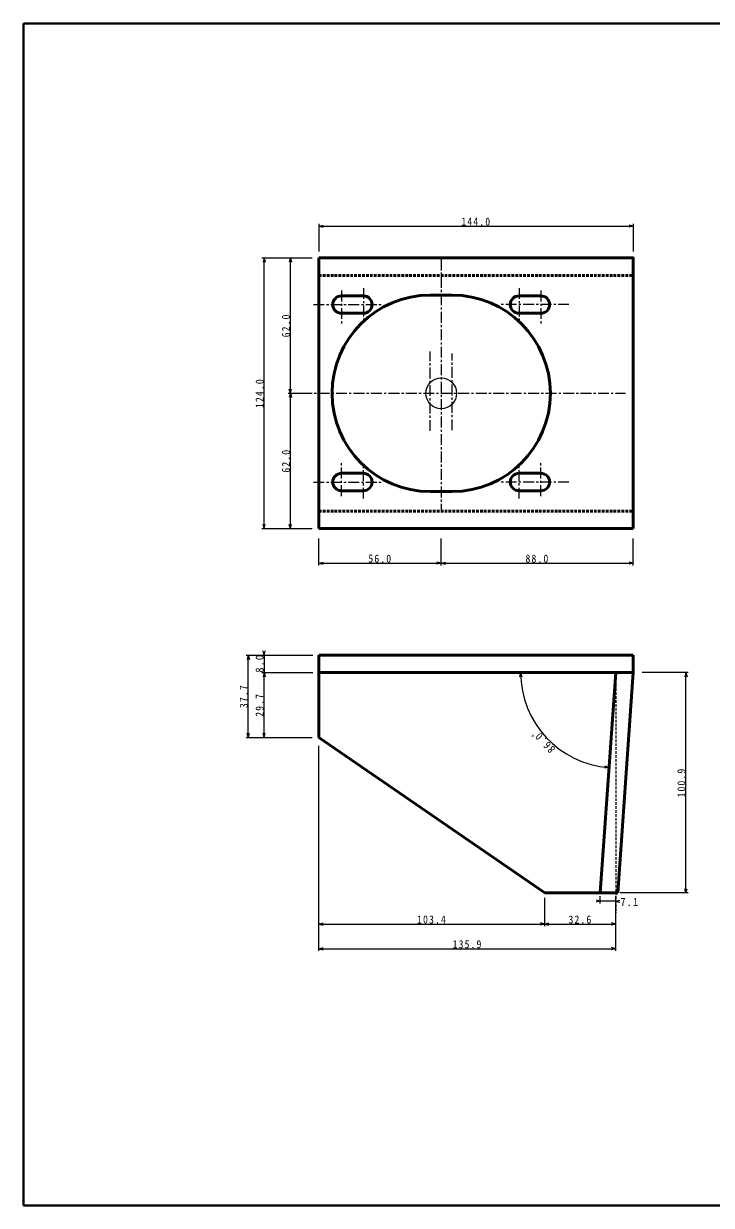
# Model space of a CAD drawing. Units: millimetres on the paper. Extents: x -1451 to 1005, y -1119 to 227.
# Drawn here: x 216 to 531, y -320 to 221 of the extents above; entities that cross this region are included whole.
import ezdxf

# ---------------------------------------------------------------- set-up
doc = ezdxf.new("R2010")
doc.units = ezdxf.units.MM
doc.linetypes.add('CHAIN1', pattern=[8, 5, -1, 1, -1])
doc.linetypes.add('DASHED1', pattern=[1.8, 1.2, -0.6])
for name, color, linetype, lineweight in [('0-1_外形1', 3, 'Continuous', 25), ('0-6_太線外形', 5, 'Continuous', 40), ('0-8_陰線', 4, 'DASHED1', 9), ('0-9_中心線', 3, 'Continuous', 25), ('0-A_寸法文字', 1, 'Continuous', 9)]:
    doc.layers.add(name, color=color, linetype=linetype, lineweight=lineweight)
doc.styles.add('ＭＳ ゴシック', font='')
doc.styles.get('ＭＳ ゴシック').set_extended_font_data('MS Gothic')

msp = doc.modelspace()

# ---------------------------------------------------------------- linework, layer by layer
at = {"layer": '0-1_外形1'}
msp.add_circle((407.442, 51.872), 7.053, dxfattribs=at)
at = {"layer": '0-6_太線外形', "color": 2, "lineweight": 50}
for p, q in [((351.442, -10.128), (351.442, 113.872)), ((361.783, 96.531), (371.783, 96.531)), ((402.442, 96.872), (412.442, 96.872)), ((453.101, 96.531), (443.101, 96.531)), ((361.783, 88.531), (371.783, 88.531)), ((453.101, 88.531), (443.101, 88.531)), ((361.783, 15.214), (371.783, 15.214)), ((453.101, 15.214), (443.101, 15.214)), ((361.783, 7.214), (371.783, 7.214)), ((402.442, 6.872), (412.442, 6.872)), ((453.101, 7.214), (443.101, 7.214)), ((351.442, -10.128), (495.41, -10.128)), ((351.442, -68.099), (495.41, -68.099)), ((351.442, -76.099), (351.442, -68.099)), ((495.41, -76.099), (495.41, -68.099)), ((351.442, -76.099), (495.41, -76.099)), ((351.442, -76.099), (351.442, -105.833)), ((487.391, -76.099), (480.333, -177.025)), ((495.41, -76.099), (488.353, -177.025)), ((351.442, -105.833), (454.839, -177.025)), ((488.353, -177.025), (454.839, -177.025))]:
    msp.add_line(p, q, dxfattribs=at)
at = {"layer": '0-6_太線外形', "color": 2, "linetype": 'DASHED1', "lineweight": 50}
for p, q in [((351.442, 105.872), (495.41, 105.872)), ((351.442, -2.128), (495.41, -2.128))]:
    msp.add_line(p, q, dxfattribs=at)
at = {"layer": '0-6_太線外形', "color": 2, "lineweight": 50}
msp.add_lwpolyline([(351.442, 113.872), (495.41, 113.872), (495.41, -10.128)], dxfattribs=at)
for centre, radius, start, end in [((402.442, 51.872), 45, 90, 270), ((361.783, 92.531), 4, 90, 270), ((371.783, 92.531), 4, 270, 90), ((412.442, 51.872), 45, 270, 90), ((443.101, 92.531), 4, 90, 270), ((453.101, 92.531), 4, 270, 90), ((361.783, 11.214), 4, 90, 270), ((371.783, 11.214), 4, 270, 90), ((443.101, 11.214), 4, 90, 270), ((453.101, 11.214), 4, 270, 90)]:
    msp.add_arc(centre, radius, start, end, dxfattribs=at)
at = {"layer": '0-8_陰線'}
msp.add_line((487.391, -76.099), (487.391, -186.197), dxfattribs=at)
at = {"layer": '0-9_中心線', "color": 5, "lineweight": 40}
for p, q in [((216.182, 221.239), (216.182, -320.164)), ((580.061, 221.239), (216.182, 221.239)), ((216.182, -320.164), (993.86, -320.164))]:
    msp.add_line(p, q, dxfattribs=at)
at = {"layer": '0-9_中心線', "color": 4, "linetype": 'CHAIN1', "lineweight": 9}
for p, q in [((407.442, 113.206), (407.442, -2.646)), ((361.783, 98.928), (361.783, 83.538)), ((371.783, 100.112), (371.783, 84.196)), ((443.101, 100.112), (443.101, 84.196)), ((453.101, 98.928), (453.101, 83.538)), ((348.902, 92.531), (380.867, 92.531)), ((465.982, 92.531), (434.018, 92.531)), ((402.442, 34.646), (402.442, 71.049)), ((412.442, 34.942), (412.442, 70.161)), ((343.275, 51.872), (491.849, 51.872)), ((361.783, 4.816), (361.783, 20.207)), ((371.783, 3.633), (371.783, 19.549)), ((443.101, 3.633), (443.101, 19.549)), ((453.101, 4.816), (453.101, 20.207)), ((348.902, 11.214), (380.867, 11.214)), ((465.982, 11.214), (434.018, 11.214))]:
    msp.add_line(p, q, dxfattribs=at)
at = {"layer": '0-A_寸法文字'}
for p, q in [((351.442, 129.456), (351.442, 116.815)), ((351.442, 128.456), (353.374, 128.974)), ((351.442, 128.456), (495.41, 128.456)), ((351.442, 128.456), (353.374, 127.938)), ((495.41, 128.456), (493.479, 128.974)), ((495.41, 128.456), (493.479, 127.938)), ((495.41, 129.456), (495.41, 116.815)), ((325.351, 113.872), (348.326, 113.872)), ((326.351, 113.872), (325.833, 111.94)), ((326.351, -10.128), (326.351, 113.872)), ((326.351, 113.872), (326.868, 111.94)), ((337.399, 113.872), (347.722, 113.872)), ((338.399, 113.872), (337.882, 111.94)), ((338.399, 51.872), (338.399, 113.872)), ((338.399, 113.872), (338.917, 111.94)), ((337.399, 51.872), (347.722, 51.872)), ((338.399, 51.872), (337.882, 53.804)), ((338.399, 51.872), (337.882, 49.94)), ((338.399, 51.872), (338.917, 53.804)), ((338.399, -10.128), (338.399, 51.872)), ((338.399, 51.872), (338.917, 49.94)), ((325.351, -10.128), (348.326, -10.128)), ((326.351, -10.128), (325.833, -8.196)), ((326.351, -10.128), (326.868, -8.196)), ((337.399, -10.128), (347.722, -10.128)), ((338.399, -10.128), (337.882, -8.196)), ((338.399, -10.128), (338.917, -8.196)), ((351.442, -26.945), (351.442, -14.698)), ((407.442, -26.945), (407.442, -14.698)), ((495.41, -26.945), (495.41, -14.698)), ((351.442, -25.945), (353.374, -25.427)), ((351.442, -25.945), (407.442, -25.945)), ((351.442, -25.945), (353.374, -26.462)), ((407.442, -25.945), (405.51, -25.427)), ((407.442, -25.945), (405.51, -26.462)), ((407.442, -25.945), (409.374, -25.427)), ((407.442, -25.945), (495.41, -25.945)), ((407.442, -25.945), (409.374, -26.462)), ((495.41, -25.945), (493.479, -25.427)), ((495.41, -25.945), (493.479, -26.462)), ((318.099, -68.099), (348.4, -68.099)), ((319.099, -68.099), (318.582, -70.031)), ((319.099, -105.833), (319.099, -68.099)), ((319.099, -68.099), (319.617, -70.031)), ((325.351, -68.099), (348.688, -68.099)), ((326.351, -68.099), (325.833, -66.167)), ((326.351, -68.099), (326.868, -66.167)), ((326.351, -68.099), (326.351, -76.099)), ((325.351, -76.099), (348.326, -76.099)), ((325.351, -76.099), (348.688, -76.099)), ((326.351, -76.099), (325.833, -78.031)), ((326.351, -76.099), (325.833, -78.031)), ((326.351, -105.833), (326.351, -76.099)), ((326.351, -76.099), (326.868, -78.031)), ((326.351, -76.099), (326.868, -78.031)), ((443.843, -76.099), (443.326, -78.031)), ((443.843, -76.099), (444.361, -78.031)), ((520.533, -76.099), (499.555, -76.099)), ((519.533, -76.099), (519.015, -78.031)), ((519.533, -177.025), (519.533, -76.099)), ((519.533, -76.099), (520.051, -78.031)), ((318.099, -105.833), (348.4, -105.833)), ((319.099, -105.833), (318.582, -103.902)), ((319.099, -105.833), (319.617, -103.902)), ((325.351, -105.833), (348.326, -105.833)), ((326.351, -105.833), (325.833, -103.902)), ((326.351, -105.833), (326.868, -103.902)), ((351.442, -192.294), (351.442, -109.674)), ((484.353, -119.541), (482.462, -118.89)), ((484.353, -119.541), (482.39, -119.922)), ((351.442, -203.606), (351.442, -178.633)), ((480.333, -181.804), (480.333, -178.436)), ((487.391, -181.804), (487.391, -178.436)), ((487.391, -203.606), (487.391, -178.633)), ((520.533, -177.025), (489.451, -177.025)), ((519.533, -177.025), (519.015, -175.093)), ((519.533, -177.025), (520.051, -175.093)), ((454.839, -192.294), (454.839, -179.308)), ((454.839, -192.294), (454.839, -179.817)), ((480.333, -180.804), (478.402, -180.286)), ((480.333, -180.804), (478.402, -181.321)), ((487.391, -180.804), (480.333, -180.804)), ((487.391, -192.294), (487.391, -179.817)), ((487.391, -180.804), (489.323, -180.286)), ((487.391, -180.804), (489.323, -181.321)), ((351.442, -191.294), (353.374, -190.776)), ((351.442, -191.294), (454.839, -191.294)), ((351.442, -191.294), (353.374, -191.812)), ((454.839, -191.294), (452.907, -190.776)), ((454.839, -191.294), (452.907, -191.812)), ((454.839, -191.294), (456.771, -190.776)), ((454.839, -191.294), (487.391, -191.294)), ((454.839, -191.294), (456.771, -191.812)), ((487.391, -191.294), (485.459, -190.776)), ((487.391, -191.294), (485.459, -191.812)), ((351.442, -202.606), (353.374, -202.089)), ((351.442, -202.606), (487.391, -202.606)), ((351.442, -202.606), (353.374, -203.124)), ((487.391, -202.606), (485.459, -202.089)), ((487.391, -202.606), (485.459, -203.124))]:
    msp.add_line(p, q, dxfattribs=at)
msp.add_arc((487.391, -76.099), 43.547, 180, 266, dxfattribs=at)

# ---------------------------------------------------------------- texts
at = {"layer": '0-A_寸法文字', "color": 5, "char_height": 3.666, "attachment_point": 7, "style": 'ＭＳ ゴシック'}
for s, insert in [('\\T1.22;\\W0.9;144.0', (416.676, 128.656)), ('\\T1.22;\\W0.9;56.0', (374.067, -25.745)), ('\\T1.22;\\W0.9;88.0', (446.051, -25.745)), ('\\T1.21;\\W0.95;7.1', (489.539, -183.018)), ('\\T1.22;\\W0.9;103.4', (396.391, -191.094)), ('\\T1.22;\\W0.9;32.6', (465.74, -191.094)), ('\\T1.22;\\W0.9;135.9', (412.666, -202.406))]:
    msp.add_mtext(s, dxfattribs=dict(at, insert=insert))
for s, insert, rotation in [('\\T1.22;\\W0.9;62.0', (338.199, 77.497), 90), ('\\T1.22;\\W0.9;124.0', (326.151, 45.122), 90), ('\\T1.22;\\W0.9;62.0', (338.199, 15.497), 90), ('\\T1.21;\\W0.95;8.0', (326.151, -76.099), 90), ('\\T1.22;\\W0.9;37.7', (318.899, -92.341), 90), ('\\T1.22;\\W0.9;29.7', (326.151, -96.341), 90), ('\\T1.22;\\W0.9;86.0ﾟ', (460, -110.872), 133), ('\\T1.22;\\W0.9;100.9', (519.333, -133.312), 90)]:
    msp.add_mtext(s, dxfattribs=dict(at, insert=insert, rotation=rotation))

doc.saveas('drawing.dxf')
